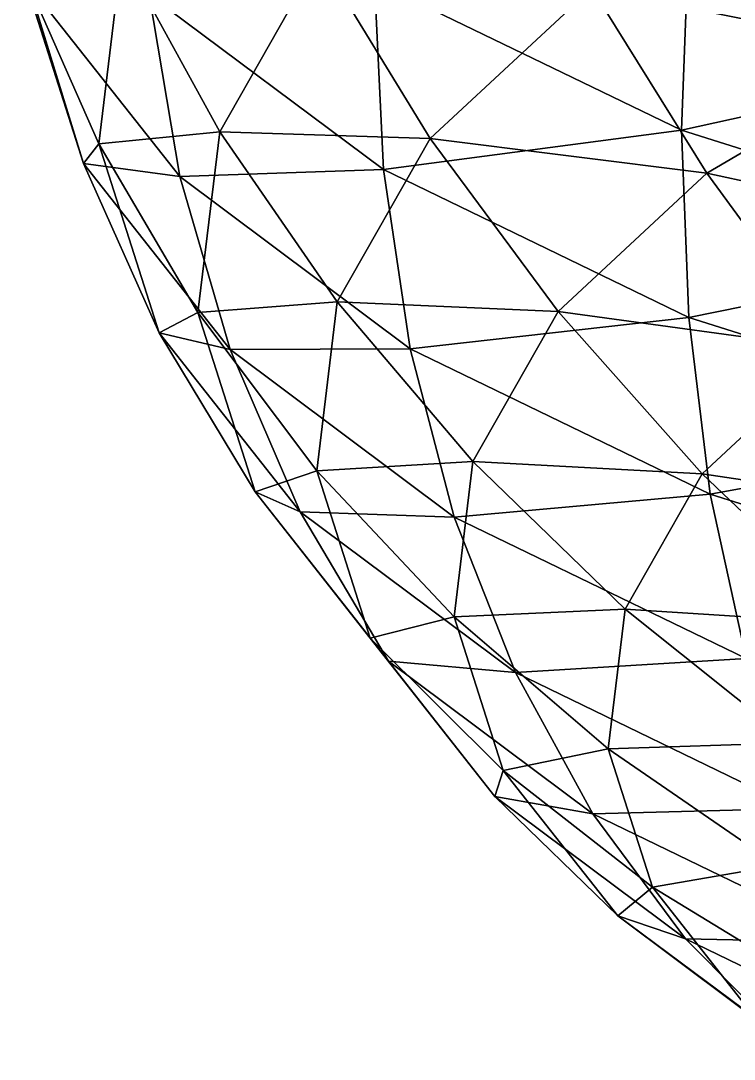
# Model space of a CAD drawing. Header units: metres. Extents: x -186 to 203, y -200 to 189.
# Drawn here: x -159.83 to -136.64, y -120.97 to -87.25 of the extents above; entities that cross this region are included whole.
import ezdxf

# ---------------------------------------------------------------- set-up
doc = ezdxf.new("R2010")
doc.units = ezdxf.units.M

msp = doc.modelspace()

# ---------------------------------------------------------------- linework, layer by layer
for points in [[(-138.12137, -84.44796, -682.9116), (-125.82987, -81.53365, -692.1973), (-126.338974, -88.15792, -689.7027), (-126.338875, -88.15782, -689.7026)], [(-130.86061, -88.29452, -580.54285), (-134.00229, -81.93263, -580.4013), (-141.26462, -86.18713, -588.1891), (-141.26451, -86.187035, -588.18896)], [(-148.32727, -85.97539, -670.9253), (-138.12137, -84.44796, -682.9116), (-138.3566, -90.80519, -679.7662), (-138.35649, -90.80509, -679.76605)], [(-138.3566, -90.80519, -679.7662), (-138.12137, -84.44796, -682.9116), (-126.338974, -88.15792, -689.7027), (-126.338875, -88.15782, -689.7026)], [(-156.54216, -85.0542, -611.71893), (-159.82698, -85.49505, -626.3453), (-157.28658, -91.25182, -623.0636), (-157.28647, -91.251724, -623.0635)], [(-153.36261, -90.852875, -609.1441), (-156.54216, -85.0542, -611.71893), (-157.28658, -91.25182, -623.0636), (-157.28647, -91.251724, -623.0635)], [(-150.12442, -85.17636, -598.75336), (-156.54216, -85.0542, -611.71893), (-153.36261, -90.852875, -609.1441), (-153.3625, -90.852776, -609.144)], [(-146.5232, -91.07256, -597.13184), (-150.12442, -85.17636, -598.75336), (-153.36261, -90.852875, -609.1441), (-153.3625, -90.852776, -609.144)], [(-141.26462, -86.18713, -588.1891), (-150.12442, -85.17636, -598.75336), (-146.5232, -91.07256, -597.13184), (-146.52309, -91.072464, -597.1317)], [(-159.82698, -85.49505, -626.3453), (-159.56358, -86.09116, -641.7346), (-157.78696, -91.88339, -638.03906), (-157.78685, -91.88329, -638.03894)], [(-157.28658, -91.25182, -623.0636), (-159.82698, -85.49505, -626.3453), (-157.78696, -91.88339, -638.03906), (-157.78685, -91.88329, -638.03894)], [(-155.65372, -86.39669, -656.9142), (-148.32727, -85.97539, -670.9253), (-148.03741, -92.08347, -667.3238), (-148.03731, -92.083374, -667.32367)], [(-148.03741, -92.08347, -667.3238), (-148.32727, -85.97539, -670.9253), (-138.3566, -90.80519, -679.7662), (-138.35649, -90.80509, -679.76605)], [(-159.56358, -86.09116, -641.7346), (-155.65372, -86.39669, -656.9142), (-154.66196, -92.30879, -653.1159), (-154.66185, -92.30869, -653.1158)], [(-157.78696, -91.88339, -638.03906), (-159.56358, -86.09116, -641.7346), (-154.66196, -92.30879, -653.1159), (-154.66185, -92.30869, -653.1158)], [(-137.53162, -92.20261, -587.69653), (-141.26462, -86.18713, -588.1891), (-146.5232, -91.07256, -597.13184), (-146.52309, -91.072464, -597.1317)], [(-130.86061, -88.29452, -580.54285), (-141.26462, -86.18713, -588.1891), (-137.53162, -92.20261, -587.69653), (-137.53151, -92.20251, -587.6964)], [(-154.66196, -92.30879, -653.1159), (-155.65372, -86.39669, -656.9142), (-148.03741, -92.08347, -667.3238), (-148.03731, -92.083374, -667.32367)], [(-138.3566, -90.80519, -679.7662), (-126.338974, -88.15792, -689.7027), (-126.5093, -94.53558, -686.5946), (-126.5092, -94.535484, -686.5945)], [(-127.33061, -94.40828, -581.267), (-130.86061, -88.29452, -580.54285), (-137.53162, -92.20261, -587.69653), (-137.53151, -92.20251, -587.6964)], [(-153.36261, -90.852875, -609.1441), (-157.28658, -91.25182, -623.0636), (-154.06831, -96.72811, -619.8987), (-154.0682, -96.72801, -619.89856)], [(-149.54822, -96.3754, -606.83856), (-153.36261, -90.852875, -609.1441), (-154.06831, -96.72811, -619.8987), (-154.0682, -96.72801, -619.89856)], [(-146.5232, -91.07256, -597.13184), (-153.36261, -90.852875, -609.1441), (-149.54822, -96.3754, -606.83856), (-149.54811, -96.3753, -606.83844)], [(-148.03741, -92.08347, -667.3238), (-138.3566, -90.80519, -679.7662), (-138.12137, -96.88682, -676.1163), (-138.12126, -96.88672, -676.11615)], [(-138.12137, -96.88682, -676.1163), (-138.3566, -90.80519, -679.7662), (-126.5093, -94.53558, -686.5946), (-126.5092, -94.535484, -686.5945)], [(-157.28658, -91.25182, -623.0636), (-157.78696, -91.88339, -638.03906), (-155.32703, -97.388214, -634.2962), (-155.32692, -97.388115, -634.2961)], [(-154.06831, -96.72811, -619.8987), (-157.28658, -91.25182, -623.0636), (-155.32703, -97.388214, -634.2962), (-155.32692, -97.388115, -634.2961)], [(-142.36203, -96.69025, -595.91113), (-146.5232, -91.07256, -597.13184), (-149.54822, -96.3754, -606.83856), (-149.54811, -96.3753, -606.83844)], [(-137.53162, -92.20261, -587.69653), (-146.5232, -91.07256, -597.13184), (-142.36203, -96.69025, -595.91113), (-142.36192, -96.69015, -595.911)], [(-157.78696, -91.88339, -638.03906), (-154.66196, -92.30879, -653.1159), (-153.0211, -97.92882, -649.1051), (-153.021, -97.92872, -649.105)], [(-155.32703, -97.388214, -634.2962), (-157.78696, -91.88339, -638.03906), (-153.0211, -97.92882, -649.1051), (-153.021, -97.92872, -649.105)], [(-154.66196, -92.30879, -653.1159), (-148.03741, -92.08347, -667.3238), (-147.17107, -97.90194, -663.3541), (-147.17096, -97.90184, -663.354)], [(-153.0211, -97.92882, -649.1051), (-154.66196, -92.30879, -653.1159), (-147.17107, -97.90194, -663.3541), (-147.17096, -97.90184, -663.354)], [(-147.17107, -97.90194, -663.3541), (-148.03741, -92.08347, -667.3238), (-138.12137, -96.88682, -676.1163), (-138.12126, -96.88672, -676.11615)], [(-133.33722, -97.92714, -587.70825), (-137.53162, -92.20261, -587.69653), (-142.36203, -96.69025, -595.91113), (-142.36192, -96.69015, -595.911)], [(-127.33061, -94.40828, -581.267), (-137.53162, -92.20261, -587.69653), (-133.33722, -97.92714, -587.70825), (-133.33711, -97.92704, -587.7081)], [(-138.12137, -96.88682, -676.1163), (-126.5093, -94.53558, -686.5946), (-126.338974, -100.59678, -682.9073), (-126.338875, -100.59668, -682.90717)], [(-149.54822, -96.3754, -606.83856), (-154.06831, -96.72811, -619.8987), (-150.20746, -101.86389, -616.8852), (-150.20735, -101.86379, -616.8851)], [(-145.14075, -101.56131, -604.8276), (-149.54822, -96.3754, -606.83856), (-150.20746, -101.86389, -616.8852), (-150.20735, -101.86379, -616.8851)], [(-142.36203, -96.69025, -595.91113), (-149.54822, -96.3754, -606.83856), (-145.14075, -101.56131, -604.8276), (-145.14064, -101.56121, -604.82745)], [(-154.06831, -96.72811, -619.8987), (-155.32703, -97.388214, -634.2962), (-152.2107, -102.545296, -630.547), (-152.21059, -102.5452, -630.5469)], [(-150.20746, -101.86389, -616.8852), (-154.06831, -96.72811, -619.8987), (-152.2107, -102.545296, -630.547), (-152.21059, -102.5452, -630.5469)], [(-137.68655, -101.96783, -595.10474), (-142.36203, -96.69025, -595.91113), (-145.14075, -101.56131, -604.8276), (-145.14064, -101.56121, -604.82745)], [(-133.33722, -97.92714, -587.70825), (-142.36203, -96.69025, -595.91113), (-137.68655, -101.96783, -595.10474), (-137.68645, -101.96773, -595.1046)], [(-147.17107, -97.90194, -663.3541), (-138.12137, -96.88682, -676.1163), (-137.41827, -102.626205, -672.00183), (-137.41817, -102.62611, -672.0017)], [(-137.41827, -102.626205, -672.00183), (-138.12137, -96.88682, -676.1163), (-126.338974, -100.59678, -682.9073), (-126.338875, -100.59668, -682.90717)], [(-155.32703, -97.388214, -634.2962), (-153.0211, -97.92882, -649.1051), (-150.74911, -103.19519, -644.9258), (-150.74901, -103.19509, -644.92566)], [(-152.2107, -102.545296, -630.547), (-155.32703, -97.388214, -634.2962), (-150.74911, -103.19519, -644.9258), (-150.74901, -103.19509, -644.92566)], [(-153.0211, -97.92882, -649.1051), (-147.17107, -97.90194, -663.3541), (-145.73769, -103.36706, -659.05975), (-145.73758, -103.36696, -659.05963)], [(-150.74911, -103.19519, -644.9258), (-153.0211, -97.92882, -649.1051), (-145.73769, -103.36706, -659.05975), (-145.73758, -103.36696, -659.05963)], [(-145.73769, -103.36706, -659.05975), (-147.17107, -97.90194, -663.3541), (-137.41827, -102.626205, -672.00183), (-137.41817, -102.62611, -672.0017)], [(-128.72736, -103.29805, -588.2241), (-133.33722, -97.92714, -587.70825), (-137.68655, -101.96783, -595.10474), (-137.68645, -101.96773, -595.1046)], [(-137.41827, -102.626205, -672.00183), (-126.338974, -100.59678, -682.9073), (-125.82987, -106.27508, -678.681), (-125.82977, -106.27498, -678.6809)], [(-145.14075, -101.56131, -604.8276), (-150.20746, -101.86389, -616.8852), (-145.74632, -106.60292, -614.05615), (-145.74622, -106.60282, -614.056)], [(-140.1885, -106.35376, -603.1331), (-145.14075, -101.56131, -604.8276), (-145.74632, -106.60292, -614.05615), (-145.74622, -106.60282, -614.056)], [(-137.68655, -101.96783, -595.10474), (-145.14075, -101.56131, -604.8276), (-140.1885, -106.35376, -603.1331), (-140.1884, -106.35366, -603.133)], [(-150.20746, -101.86389, -616.8852), (-152.2107, -102.545296, -630.547), (-148.47212, -107.29814, -626.8325), (-148.47202, -107.29804, -626.8324)], [(-145.74632, -106.60292, -614.05615), (-150.20746, -101.86389, -616.8852), (-148.47212, -107.29814, -626.8325), (-148.47202, -107.29804, -626.8324)], [(-132.54794, -106.84752, -594.7214), (-137.68655, -101.96783, -595.10474), (-140.1885, -106.35376, -603.1331), (-140.1884, -106.35366, -603.133)], [(-128.72736, -103.29805, -588.2241), (-137.68655, -101.96783, -595.10474), (-132.54794, -106.84752, -594.7214), (-132.54784, -106.84742, -594.72125)], [(-152.2107, -102.545296, -630.547), (-150.74911, -103.19519, -644.9258), (-147.87093, -108.05022, -640.62366), (-147.87082, -108.05012, -640.62354)], [(-148.47212, -107.29814, -626.8325), (-152.2107, -102.545296, -630.547), (-147.87093, -108.05022, -640.62366), (-147.87082, -108.05012, -640.62354)], [(-145.73769, -103.36706, -659.05975), (-137.41827, -102.626205, -672.00183), (-136.255, -107.96047, -667.46796), (-136.2549, -107.96037, -667.46783)], [(-136.255, -107.96047, -667.46796), (-137.41827, -102.626205, -672.00183), (-125.82987, -106.27508, -678.681), (-125.82977, -106.27498, -678.6809)], [(-150.74911, -103.19519, -644.9258), (-145.73769, -103.36706, -659.05975), (-143.75298, -108.41894, -654.4878), (-143.75287, -108.41884, -654.4877)], [(-147.87093, -108.05022, -640.62366), (-150.74911, -103.19519, -644.9258), (-143.75298, -108.41894, -654.4878), (-143.75287, -108.41884, -654.4877)], [(-143.75298, -108.41894, -654.4878), (-145.73769, -103.36706, -659.05975), (-136.255, -107.96047, -667.46796), (-136.2549, -107.96037, -667.46783)], [(-140.1885, -106.35376, -603.1331), (-145.74632, -106.60292, -614.05615), (-140.73376, -110.893234, -611.44257), (-140.73366, -110.893135, -611.44244)], [(-134.74574, -110.70026, -601.77374), (-140.1885, -106.35376, -603.1331), (-140.73376, -110.893234, -611.44257), (-140.73366, -110.893135, -611.44244)], [(-132.54794, -106.84752, -594.7214), (-140.1885, -106.35376, -603.1331), (-134.74574, -110.70026, -601.77374), (-134.74564, -110.70016, -601.7736)], [(-145.74632, -106.60292, -614.05615), (-148.47212, -107.29814, -626.8325), (-144.15228, -111.594696, -623.19354), (-144.15218, -111.5946, -623.1934)], [(-140.73376, -110.893234, -611.44257), (-145.74632, -106.60292, -614.05615), (-144.15228, -111.594696, -623.19354), (-144.15218, -111.5946, -623.1934)], [(-148.47212, -107.29814, -626.8325), (-147.87093, -108.05022, -640.62366), (-144.41803, -112.44068, -636.2459), (-144.41792, -112.44058, -636.2458)], [(-144.15228, -111.594696, -623.19354), (-148.47212, -107.29814, -626.8325), (-144.41803, -112.44068, -636.2459), (-144.41792, -112.44058, -636.2458)], [(-147.87093, -108.05022, -640.62366), (-143.75298, -108.41894, -654.4878), (-141.2387, -113.00224, -649.6883), (-141.23859, -113.002144, -649.6882)], [(-144.41803, -112.44068, -636.2459), (-147.87093, -108.05022, -640.62366), (-141.2387, -113.00224, -649.6883), (-141.23859, -113.002144, -649.6882)], [(-143.75298, -108.41894, -654.4878), (-136.255, -107.96047, -667.46796), (-134.64432, -112.831184, -662.56433), (-134.64421, -112.831085, -662.5642)], [(-141.2387, -113.00224, -649.6883), (-143.75298, -108.41894, -654.4878), (-134.64432, -112.831184, -662.56433), (-134.64421, -112.831085, -662.5642)], [(-140.73376, -110.893234, -611.44257), (-144.15228, -111.594696, -623.19354), (-139.2985, -115.387856, -619.6699), (-139.29839, -115.38776, -619.6698)], [(-134.74574, -110.70026, -601.77374), (-140.73376, -110.893234, -611.44257), (-135.22472, -114.687874, -609.07306), (-135.22461, -114.687775, -609.07294)], [(-135.22472, -114.687874, -609.07306), (-140.73376, -110.893234, -611.44257), (-139.2985, -115.387856, -619.6699), (-139.29839, -115.38776, -619.6698)], [(-144.15228, -111.594696, -623.19354), (-144.41803, -112.44068, -636.2459), (-140.42828, -116.31852, -631.84045), (-140.42818, -116.31842, -631.84033)], [(-139.2985, -115.387856, -619.6699), (-144.15228, -111.594696, -623.19354), (-140.42828, -116.31852, -631.84045), (-140.42818, -116.31842, -631.84033)], [(-144.41803, -112.44068, -636.2459), (-141.2387, -113.00224, -649.6883), (-138.22238, -117.06673, -644.7138), (-138.22227, -117.06663, -644.7137)], [(-140.42828, -116.31852, -631.84045), (-144.41803, -112.44068, -636.2459), (-138.22238, -117.06673, -644.7138), (-138.22227, -117.06663, -644.7137)], [(-141.2387, -113.00224, -649.6883), (-134.64432, -112.831184, -662.56433), (-132.60384, -117.184975, -657.3447), (-132.60373, -117.184875, -657.3446)], [(-138.22238, -117.06673, -644.7138), (-141.2387, -113.00224, -649.6883), (-132.60384, -117.184975, -657.3447), (-132.60373, -117.184875, -657.3446)], [(-135.22472, -114.687874, -609.07306), (-139.2985, -115.387856, -619.6699), (-133.96391, -118.636086, -616.3002), (-133.9638, -118.63599, -616.30005)], [(-139.2985, -115.387856, -619.6699), (-140.42828, -116.31852, -631.84045), (-135.94537, -119.641205, -627.4556), (-135.94527, -119.641106, -627.4555)], [(-133.96391, -118.636086, -616.3002), (-139.2985, -115.387856, -619.6699), (-135.94537, -119.641205, -627.4556), (-135.94527, -119.641106, -627.4555)], [(-140.42828, -116.31852, -631.84045), (-138.22238, -117.06673, -644.7138), (-134.7371, -120.5679, -639.6189), (-134.737, -120.5678, -639.6188)], [(-135.94537, -119.641205, -627.4556), (-140.42828, -116.31852, -631.84045), (-134.7371, -120.5679, -639.6189), (-134.737, -120.5678, -639.6188)], [(-138.22238, -117.06673, -644.7138), (-132.60384, -117.184975, -657.3447), (-130.15594, -120.97412, -651.8663), (-130.15584, -120.97402, -651.86615)], [(-134.7371, -120.5679, -639.6189), (-138.22238, -117.06673, -644.7138), (-130.15594, -120.97412, -651.8663), (-130.15584, -120.97402, -651.86615)]]:
    msp.add_3dface(points)

doc.saveas('drawing.dxf')
